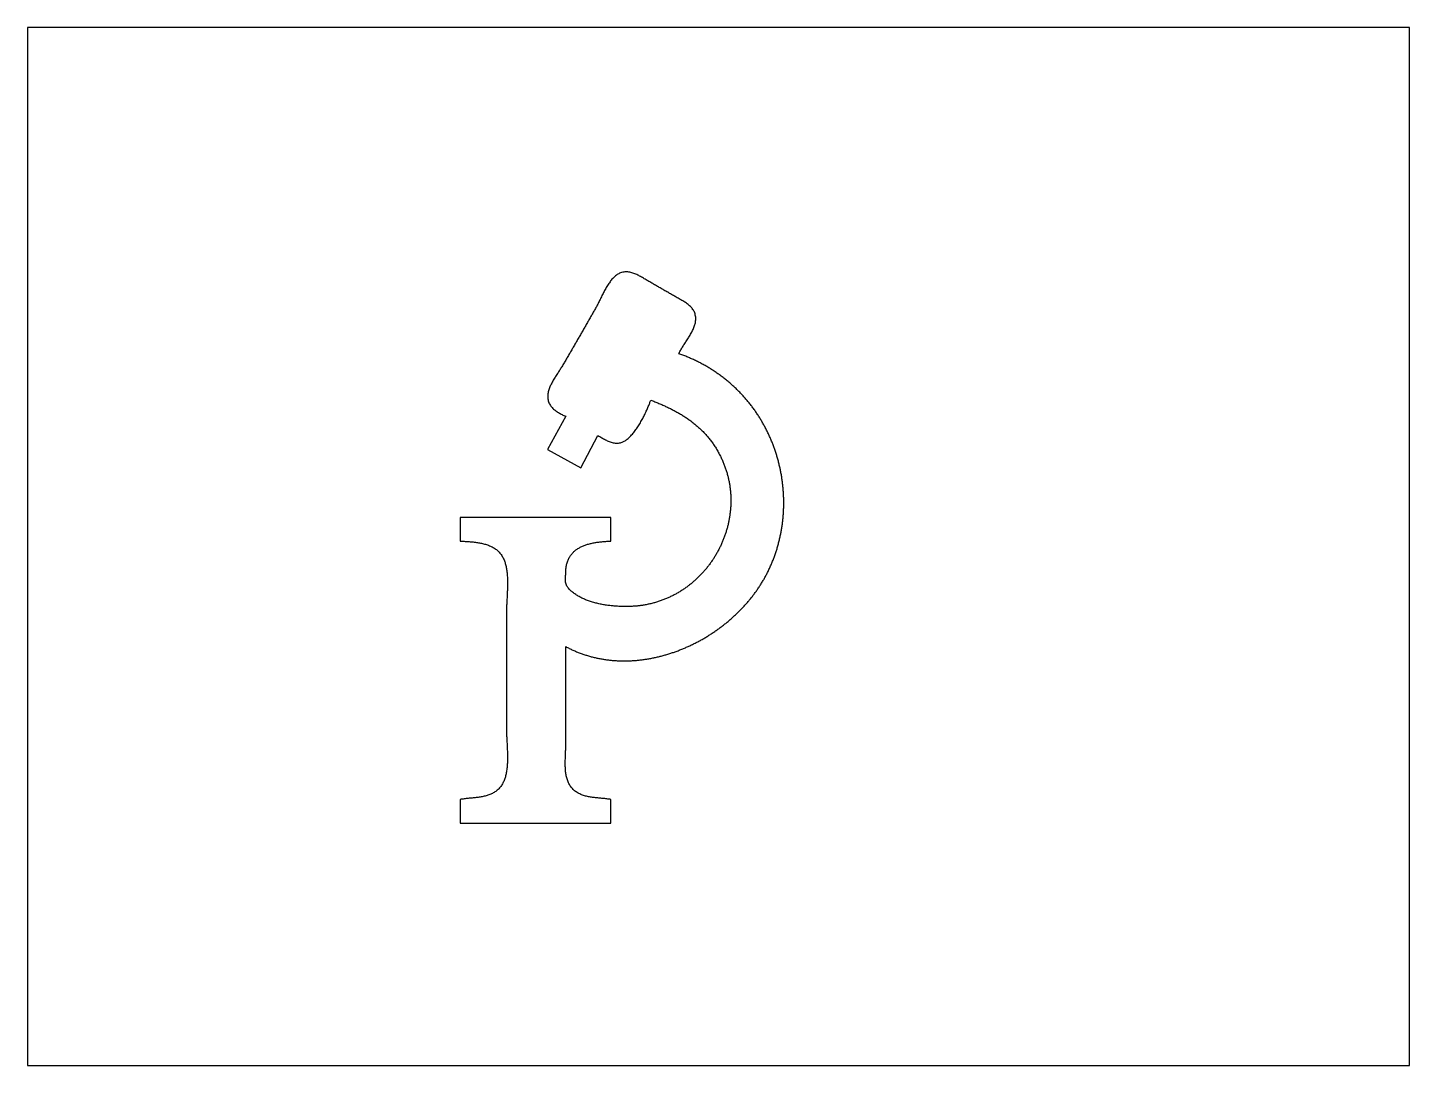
# Model space of a CAD drawing. Extents: x 0 to 1284, y 0 to 964.
import ezdxf

# ---------------------------------------------------------------- set-up
doc = ezdxf.new("R2010")
doc.units = 0
doc.layers.add('C7', color=7, linetype='CONTINUOUS')

msp = doc.modelspace()

# ---------------------------------------------------------------- linework, layer by layer
at = {"layer": 'C7'}
for points in [[(0, 964)], [(0, 964), (0, 0), (1284, 0), (1284, 964), (0, 964)], [(573, 730.7993), (572.1617, 731.2964), (571.3153, 731.7926), (570.4611, 732.2847), (569.5992, 732.7697), (568.7298, 733.2445), (567.8529, 733.7058), (566.9689, 734.1505), (566.0778, 734.5757), (565.1799, 734.978), (564.2752, 735.3545), (563.364, 735.7019), (562.4465, 736.0172), (561.5227, 736.2973), (560.5929, 736.539), (559.6572, 736.7391), (558.7158, 736.8947), (557.7689, 737.0025), (556.8167, 737.0594), (555.8592, 737.0624), (554.8967, 737.0082), (553.9293, 736.8938), (552.9573, 736.7161), (551.9807, 736.4719), (550.9997, 736.1581), (550.0146, 735.7716), (549.2555, 735.417), (548.5106, 735.0128), (547.7796, 734.561), (547.0622, 734.0639), (546.3581, 733.5235), (545.6672, 732.942), (544.9892, 732.3216), (544.3237, 731.6644), (543.6706, 730.9724), (543.0296, 730.248), (542.4004, 729.4931), (541.7828, 728.71), (541.1765, 727.9008), (540.5813, 727.0675), (539.9969, 726.2125), (539.423, 725.3378), (538.8594, 724.4455), (538.3059, 723.5377), (537.7622, 722.6167), (537.2279, 721.6846), (536.703, 720.7435), (536.1871, 719.7955), (535.6799, 718.8428), (535.1812, 717.8876), (534.6908, 716.9319), (534.2083, 715.9779), (533.7336, 715.0278), (533.2664, 714.0836), (532.8064, 713.1476), (532.3534, 712.2218), (531.907, 711.3085), (531.4671, 710.4097), (531.0334, 709.5276), (530.6057, 708.6643), (530.1836, 707.822), (529.767, 707.0028), (529.3555, 706.2089), (528.949, 705.4423), (528.5471, 704.7053), (528.1496, 704), (527.648, 703.126), (527.1466, 702.2519), (526.6454, 701.3777), (526.1442, 700.5034), (525.6432, 699.629), (525.1423, 698.7545), (524.6414, 697.8798), (524.1407, 697.0051), (523.64, 696.1304), (523.1393, 695.2555), (522.6388, 694.3806), (522.1382, 693.5056), (521.6376, 692.6306), (521.1371, 691.7555), (520.6366, 690.8804), (520.136, 690.0053), (519.6355, 689.1302), (519.1349, 688.2551), (518.6342, 687.38), (518.1335, 686.5049), (517.6328, 685.6298), (517.1319, 684.7547), (516.631, 683.8797), (516.13, 683.0047), (515.6289, 682.1297), (515.1276, 681.2549), (514.6262, 680.38), (514.1247, 679.5053), (513.623, 678.6307), (513.1212, 677.7561), (512.6192, 676.8816), (512.1169, 676.0073), (511.6145, 675.1331), (511.1119, 674.2589), (510.6091, 673.385), (510.106, 672.5111), (509.6027, 671.6374), (509.0992, 670.7639), (508.5954, 669.8905), (508.0913, 669.0173), (507.5869, 668.1443), (507.0823, 667.2715), (506.5773, 666.3988), (506.072, 665.5264), (505.5664, 664.6542), (505.0604, 663.7822), (504.5541, 662.9104), (504.0474, 662.0389), (503.5404, 661.1676), (503.033, 660.2966), (502.5251, 659.4258), (502.0169, 658.5553), (501.5083, 657.6851), (500.9992, 656.8152), (500.4897, 655.9455), (499.9797, 655.0762), (499.4693, 654.2072), (498.9584, 653.3385), (498.4471, 652.4701), (497.9352, 651.602), (497.4228, 650.7343), (496.91, 649.867), (496.3966, 649), (495.9408, 648.2426), (495.4648, 647.4722), (494.9709, 646.6893), (494.4614, 645.8946), (493.9387, 645.0886), (493.4049, 644.2719), (492.8625, 643.445), (492.3138, 642.6084), (491.761, 641.7628), (491.2065, 640.9086), (490.6527, 640.0466), (490.1017, 639.1771), (489.5559, 638.3008), (489.0177, 637.4182), (488.4894, 636.53), (487.9732, 635.6366), (487.4715, 634.7386), (486.9866, 633.8366), (486.5208, 632.9312), (486.0764, 632.0228), (485.6558, 631.1121), (485.2612, 630.1996), (484.8949, 629.286), (484.5594, 628.3716), (484.2568, 627.4572), (483.9896, 626.5432), (483.7599, 625.6303), (483.5702, 624.7189), (483.4228, 623.8097), (483.3199, 622.9032), (483.2639, 622)], [(620.6674, 696), (620.465, 697.0427), (620.2089, 698.0345), (619.9011, 698.9777), (619.5439, 699.8749), (619.1394, 700.7288), (618.6898, 701.5418), (618.1973, 702.3166), (617.6639, 703.0556), (617.0919, 703.7614), (616.4833, 704.4367), (615.8405, 705.0839), (615.1655, 705.7056), (614.4605, 706.3044), (613.7277, 706.8827), (612.9692, 707.4433), (612.1872, 707.9886), (611.3838, 708.5212), (610.5612, 709.0436), (609.7216, 709.5584), (608.8671, 710.0682), (608, 710.5756), (607.126, 711.0826), (606.2517, 711.589), (605.3769, 712.0947), (604.5018, 712.5999), (603.6263, 713.1045), (602.7504, 713.6085), (601.8743, 714.1122), (600.998, 714.6154), (600.1214, 715.1183), (599.2446, 715.6209), (598.3676, 716.1232), (597.4905, 716.6253), (596.6133, 717.1273), (595.736, 717.6292), (594.8587, 718.131), (593.9814, 718.6327), (593.104, 719.1346), (592.2268, 719.6365), (591.3496, 720.1385), (590.4725, 720.6408), (589.5955, 721.1432), (588.7187, 721.646), (587.8421, 722.1491), (586.9658, 722.6525), (586.0897, 723.1564), (585.2138, 723.6608), (584.3383, 724.1657), (583.4632, 724.6711), (582.5884, 725.1772), (581.7141, 725.684), (580.8402, 726.1915), (579.9667, 726.6997), (579.0938, 727.2088), (578.2214, 727.7187), (577.3496, 728.2296), (576.4783, 728.7414), (575.6077, 729.2543), (574.7378, 729.7682), (573.8685, 730.2832), (573, 730.7994)], [(501.6033, 444.4675), (501.0755, 445.2583), (500.6594, 446.114), (500.3428, 447.0248), (500.1137, 447.9807), (499.96, 448.9721), (499.8697, 449.989), (499.8307, 451.0217), (499.831, 452.0604), (499.8585, 453.0953), (499.9012, 454.1165), (499.9471, 455.1142), (499.984, 456.0786), (500, 457), (500.0157, 458.1133), (500.059, 459.1986), (500.1294, 460.2563), (500.2265, 461.2865), (500.35, 462.2899), (500.4994, 463.2666), (500.6742, 464.2171), (500.8741, 465.1417), (501.0986, 466.0408), (501.3473, 466.9148), (501.6199, 467.7639), (501.9158, 468.5887), (502.2347, 469.3894), (502.5762, 470.1664), (502.9397, 470.9201), (503.325, 471.6509), (503.7317, 472.359), (504.1591, 473.0449), (504.6071, 473.7089), (505.0751, 474.3515), (505.5627, 474.9729), (506.0696, 475.5735), (506.5953, 476.1537), (507.1393, 476.7138), (507.7013, 477.2543), (508.2808, 477.7754), (508.8775, 478.2776), (509.4909, 478.7612), (510.1205, 479.2266), (510.7661, 479.6741), (511.4271, 480.1041), (512.1032, 480.517), (512.7938, 480.9131), (513.4987, 481.2928), (514.2174, 481.6564), (514.9494, 482.0044), (515.6945, 482.337), (516.452, 482.6547), (517.2217, 482.9578), (518.003, 483.2467), (518.7957, 483.5217), (519.5992, 483.7832), (520.4132, 484.0316), (521.2372, 484.2673), (522.0709, 484.4905), (522.9137, 484.7017), (523.7653, 484.9012), (524.6253, 485.0894), (525.4933, 485.2666), (526.3687, 485.4333), (527.2513, 485.5897), (528.1406, 485.7363), (529.0362, 485.8734), (529.9376, 486.0014), (530.8445, 486.1206), (531.7564, 486.2314), (532.6729, 486.3341), (533.5936, 486.4292), (534.5181, 486.517), (535.446, 486.5979), (536.3768, 486.6721), (537.3101, 486.7402), (538.2455, 486.8024), (539.1826, 486.8591), (540.121, 486.9107), (541.0603, 486.9575), (542, 487), (542, 509), (402, 509), (402, 487), (402.8754, 486.9624), (403.7638, 486.9238), (404.6643, 486.8833), (405.5758, 486.8404), (406.4975, 486.7942), (407.4283, 486.7439), (408.3673, 486.6889), (409.3134, 486.6283), (410.2659, 486.5615), (411.2236, 486.4876), (412.1856, 486.406), (413.151, 486.3159), (414.1188, 486.2165), (415.088, 486.1071), (416.0577, 485.987), (417.0268, 485.8554), (417.9945, 485.7115), (418.9598, 485.5546), (419.9217, 485.384), (420.8791, 485.199), (421.8313, 484.9986), (422.7772, 484.7824), (423.7158, 484.5494), (424.6462, 484.2989), (425.5674, 484.0302), (426.4785, 483.7426), (427.3785, 483.4352), (428.2663, 483.1074), (429.1412, 482.7584), (430.002, 482.3875), (430.8478, 481.9938), (431.6777, 481.5767), (432.4907, 481.1354), (433.2859, 480.6692), (434.0622, 480.1773), (434.8187, 479.659), (435.5544, 479.1135), (436.2684, 478.5401), (436.9598, 477.9381), (437.6274, 477.3066), (438.2705, 476.6449), (438.8879, 475.9524), (439.4789, 475.2282), (440.0423, 474.4716), (440.5772, 473.6819), (441.0827, 472.8582), (441.5578, 472), (441.9563, 471.2089), (442.3316, 470.4006), (442.6841, 469.5757), (443.0146, 468.7348), (443.3236, 467.8786), (443.6117, 467.0076), (443.8796, 466.1226), (444.1279, 465.2241), (444.3572, 464.3128), (444.5682, 463.3893), (444.7613, 462.4542), (444.9373, 461.5083), (445.0968, 460.5521), (445.2404, 459.5862), (445.3687, 458.6113), (445.4823, 457.628), (445.5818, 456.637), (445.6679, 455.6389), (445.7411, 454.6343), (445.8022, 453.6239), (445.8516, 452.6083), (445.8901, 451.5881), (445.9182, 450.5639), (445.9366, 449.5365), (445.9459, 448.5064), (445.9466, 447.4742), (445.9394, 446.4407), (445.925, 445.4063), (445.9039, 444.3719), (445.8768, 443.3379), (445.8442, 442.3051), (445.8069, 441.274), (445.7653, 440.2453), (445.7202, 439.2197), (445.6721, 438.1977), (445.6217, 437.1801), (445.5695, 436.1673), (445.5163, 435.1602), (445.4625, 434.1592), (445.4089, 433.1651), (445.356, 432.1785), (445.3045, 431.2), (445.255, 430.2302), (445.208, 429.2697), (445.1643, 428.3193), (445.1244, 427.3796), (445.0889, 426.4511), (445.0585, 425.5345), (445.0338, 424.6305), (445.0154, 423.7396), (445.0039, 422.8626), (445, 422), (445, 311), (445.004, 310.1686), (445.0157, 309.3207), (445.0344, 308.4567), (445.0594, 307.5776), (445.0902, 306.6839), (445.1261, 305.7764), (445.1664, 304.8559), (445.2105, 303.923), (445.2578, 302.9784), (445.3076, 302.0229), (445.3593, 301.0571), (445.4123, 300.0818), (445.4659, 299.0978), (445.5194, 298.1056), (445.5723, 297.1061), (445.6239, 296.1), (445.6735, 295.0879), (445.7205, 294.0706), (445.7643, 293.0488), (445.8043, 292.0232), (445.8397, 290.9945), (445.87, 289.9635), (445.8946, 288.9308), (445.9127, 287.8972), (445.9237, 286.8634), (445.927, 285.83), (445.922, 284.7979), (445.9081, 283.7678), (445.8845, 282.7402), (445.8506, 281.7161), (445.8058, 280.696), (445.7495, 279.6807), (445.6811, 278.6709), (445.5998, 277.6673), (445.505, 276.6707), (445.3962, 275.6817), (445.2726, 274.7011), (445.1336, 273.7296), (444.9787, 272.7678), (444.8071, 271.8166), (444.6181, 270.8766), (444.4113, 269.9485), (444.1859, 269.0332), (443.9413, 268.1311), (443.6768, 267.2432), (443.3918, 266.3701), (443.0857, 265.5125), (442.7579, 264.6711), (442.4076, 263.8466), (442.0343, 263.0399), (441.6373, 262.2515), (441.2159, 261.4822), (440.7697, 260.7327), (440.2978, 260.0038), (439.7165, 259.1818), (439.1119, 258.4022), (438.4847, 257.6638), (437.8358, 256.9652), (437.1659, 256.3052), (436.4758, 255.6825), (435.7662, 255.0958), (435.0379, 254.544), (434.2917, 254.0256), (433.5283, 253.5395), (432.7486, 253.0844), (431.9533, 252.659), (431.1431, 252.2621), (430.3189, 251.8923), (429.4813, 251.5485), (428.6313, 251.2293), (427.7695, 250.9335), (426.8967, 250.6598), (426.0138, 250.407), (425.1213, 250.1737), (424.2203, 249.9587), (423.3113, 249.7608), (422.3952, 249.5787), (421.4728, 249.4111), (420.5447, 249.2567), (419.6119, 249.1144), (418.675, 248.9827), (417.7349, 248.8605), (416.7923, 248.7464), (415.8479, 248.6393), (414.9026, 248.5378), (413.9571, 248.4406), (413.0122, 248.3466), (412.0686, 248.2545), (411.1272, 248.1629), (410.1887, 248.0706), (409.2539, 247.9764), (408.3235, 247.8789), (407.3983, 247.777), (406.4791, 247.6692), (405.5667, 247.5545), (404.6618, 247.4315), (403.7652, 247.2989), (402.8776, 247.1555), (402, 247), (402, 225), (542, 225), (542, 247), (541.1036, 247.158), (540.1968, 247.3022), (539.2804, 247.4342), (538.3552, 247.5553), (537.4221, 247.6671), (536.4819, 247.7709), (535.5355, 247.8684), (534.5836, 247.9609), (533.6271, 248.0499), (532.6668, 248.1369), (531.7035, 248.2233), (530.7381, 248.3107), (529.7714, 248.4004), (528.8043, 248.494), (527.8375, 248.593), (526.8719, 248.6987), (525.9084, 248.8127), (524.9477, 248.9364), (523.9907, 249.0713), (523.0381, 249.2189), (522.091, 249.3807), (521.15, 249.558), (520.216, 249.7525), (519.2898, 249.9654), (518.3723, 250.1984), (517.4643, 250.4529), (516.5666, 250.7303), (515.68, 251.0322), (514.8054, 251.3599), (513.9436, 251.715), (513.0955, 252.099), (512.2618, 252.5132), (511.4435, 252.9592), (510.6412, 253.4384), (509.8559, 253.9524), (509.0884, 254.5025), (508.3395, 255.0902), (507.6101, 255.7171), (506.9009, 256.3846), (506.2129, 257.0941), (505.5784, 257.8127), (504.9844, 258.5536), (504.4296, 259.3159), (503.9128, 260.0987), (503.4327, 260.9011), (502.9881, 261.722), (502.5777, 262.5606), (502.2002, 263.416), (501.8544, 264.2873), (501.539, 265.1735), (501.2528, 266.0736), (500.9946, 266.9868), (500.7629, 267.9122), (500.5567, 268.8488), (500.3747, 269.7957), (500.2155, 270.7519), (500.078, 271.7167), (499.9608, 272.6889), (499.8628, 273.6677), (499.7826, 274.6522), (499.719, 275.6414), (499.6708, 276.6345), (499.6367, 277.6305), (499.6154, 278.6284), (499.6057, 279.6274), (499.6063, 280.6266), (499.616, 281.6249), (499.6335, 282.6215), (499.6575, 283.6154), (499.6869, 284.6058), (499.7203, 285.5917), (499.7564, 286.5722), (499.7941, 287.5463), (499.8321, 288.5132), (499.8691, 289.4718), (499.9039, 290.4214), (499.9351, 291.3609), (499.9616, 292.2894), (499.9821, 293.206), (499.9953, 294.1099), (500, 295), (500, 389), (500.8252, 388.5649), (501.6527, 388.1375), (502.4823, 387.7178), (503.3139, 387.3058), (504.1477, 386.9014), (504.9834, 386.5046), (505.8211, 386.1154), (506.6608, 385.7338), (507.5025, 385.3597), (508.346, 384.9932), (509.1914, 384.6342), (510.0386, 384.2826), (510.8876, 383.9385), (511.7384, 383.6019), (512.5909, 383.2727), (513.4451, 382.9508), (514.301, 382.6364), (515.1585, 382.3293), (516.0176, 382.0295), (516.8783, 381.737), (517.7405, 381.4518), (518.6043, 381.1738), (519.4695, 380.9031), (520.3361, 380.6396), (521.2042, 380.3834), (522.0736, 380.1342), (522.9444, 379.8923), (523.8164, 379.6574), (524.6898, 379.4297), (525.5644, 379.209), (526.4402, 378.9954), (527.3172, 378.7888), (528.1954, 378.5893), (529.0747, 378.3967), (529.955, 378.2111), (530.8364, 378.0325), (531.7188, 377.8608), (532.6022, 377.696), (533.4866, 377.538), (534.3719, 377.387), (535.258, 377.2427), (536.1451, 377.1053), (537.0329, 376.9747), (537.9216, 376.8508), (538.811, 376.7337), (539.7011, 376.6234), (540.5919, 376.5197), (541.4834, 376.4227), (542.3755, 376.3323), (543.2682, 376.2486), (544.1615, 376.1715), (545.0553, 376.101), (545.9496, 376.0371), (546.8444, 375.9797), (547.7396, 375.9289), (548.6352, 375.8845), (549.5312, 375.8466), (550.4275, 375.8152), (551.3241, 375.7902), (552.221, 375.7717), (553.1181, 375.7595), (554.0155, 375.7537), (554.913, 375.7542), (555.8106, 375.7611), (556.7084, 375.7743), (557.6062, 375.7937), (558.5041, 375.8194), (559.402, 375.8513), (560.2999, 375.8895), (561.1977, 375.9338), (562.0955, 375.9843), (562.9931, 376.041), (563.8906, 376.1038), (564.7879, 376.1727), (565.685, 376.2476), (566.5818, 376.3286), (567.4783, 376.4157), (568.3746, 376.5088), (569.2705, 376.6078), (570.166, 376.7128), (571.0611, 376.8238), (571.9558, 376.9407), (572.85, 377.0635), (573.7436, 377.1922), (574.6368, 377.3267), (575.5294, 377.467), (576.4213, 377.6132), (577.3127, 377.7652), (578.2033, 377.9229), (579.0933, 378.0864), (579.9825, 378.2556), (580.871, 378.4305), (581.7587, 378.6111), (582.6455, 378.7973), (583.5315, 378.9891), (584.4165, 379.1866), (585.3007, 379.3897), (586.1838, 379.5983), (587.066, 379.8125), (587.9472, 380.0322), (588.8273, 380.2574), (589.7063, 380.4881), (590.5842, 380.7242), (591.4609, 380.9658), (592.3365, 381.2127), (593.2108, 381.4651), (594.0839, 381.7228), (594.9557, 381.9859), (595.8261, 382.2543), (596.6952, 382.528), (597.563, 382.807), (598.4293, 383.0912), (599.2942, 383.3807), (600.1575, 383.6753), (601.0194, 383.9752), (601.8797, 384.2802), (602.7385, 384.5904), (603.5956, 384.9057), (604.4511, 385.2261), (605.3049, 385.5515), (606.1571, 385.882), (607.0074, 386.2176), (607.856, 386.5582), (608.7028, 386.9037), (609.5478, 387.2542), (610.3909, 387.6097), (611.2321, 387.9701), (612.0713, 388.3353), (612.9086, 388.7055), (613.7439, 389.0805), (614.5771, 389.4603), (615.4083, 389.845), (616.2374, 390.2344), (617.0644, 390.6286), (617.8892, 391.0275), (618.7118, 391.4312), (619.5321, 391.8395), (620.3503, 392.2526), (621.1661, 392.6703), (621.9796, 393.0926), (622.7907, 393.5195), (623.5995, 393.951), (624.4058, 394.3871), (625.2097, 394.8277), (626.0111, 395.2728), (626.8099, 395.7225), (627.6062, 396.1766), (628.4, 396.6351), (629.1911, 397.0981), (629.9796, 397.5655), (630.7654, 398.0373), (631.5484, 398.5135), (632.3288, 398.994), (633.1063, 399.4788), (633.881, 399.9679), (634.6529, 400.4613), (635.4219, 400.9589), (636.188, 401.4608), (636.9512, 401.9668), (637.7114, 402.4771), (638.4686, 402.9915), (639.2227, 403.5101), (639.9738, 404.0327), (640.7218, 404.5595), (641.4666, 405.0904), (642.2083, 405.6253), (642.9468, 406.1642), (643.682, 406.7071), (644.414, 407.2541), (645.1426, 407.8049), (645.868, 408.3598), (646.5899, 408.9185), (647.3085, 409.4811), (648.0237, 410.0477), (648.7354, 410.618), (649.4436, 411.1922), (650.1482, 411.7702), (650.8493, 412.352), (651.5469, 412.9375), (652.2408, 413.5268), (652.931, 414.1198), (653.6176, 414.7165), (654.3004, 415.3169), (654.9795, 415.9209), (655.6548, 416.5285), (656.3263, 417.1398), (656.9939, 417.7546), (657.6577, 418.373), (658.3175, 418.995), (658.9734, 419.6204), (659.6253, 420.2494), (660.2732, 420.8818), (660.917, 421.5177), (661.5568, 422.157), (662.1925, 422.7997), (662.824, 423.4458), (663.4513, 424.0952), (664.0745, 424.748), (664.6934, 425.4041), (665.308, 426.0635), (665.9183, 426.7262), (666.5243, 427.3921), (667.1259, 428.0612), (667.7231, 428.7336), (668.3159, 429.4091), (668.9042, 430.0878), (669.488, 430.7697), (670.0673, 431.4546), (670.642, 432.1426), (671.2122, 432.8338), (671.7777, 433.5279), (672.3385, 434.2251), (672.8946, 434.9253), (673.446, 435.6285), (673.9927, 436.3346), (674.5345, 437.0437), (675.0716, 437.7557), (675.6038, 438.4706), (676.1311, 439.1883), (676.6534, 439.9089), (677.1708, 440.6323), (677.6833, 441.3586), (678.1907, 442.0876), (678.693, 442.8194), (679.1903, 443.5539), (679.6825, 444.2911), (680.1695, 445.031), (680.6513, 445.7736), (681.1279, 446.5188), (681.5993, 447.2667), (682.0654, 448.0172), (682.5262, 448.7702), (682.9816, 449.5258), (683.4317, 450.2839), (683.8764, 451.0446), (684.3156, 451.8077), (684.7493, 452.5734), (685.1776, 453.3414), (685.6003, 454.1119), (686.0174, 454.8848), (686.4289, 455.6601), (686.8348, 456.4377), (687.235, 457.2177), (687.6296, 458), (688.0523, 458.853), (688.469, 459.7084), (688.8795, 460.5661), (689.2838, 461.4261), (689.682, 462.2883), (690.0741, 463.1527), (690.46, 464.0193), (690.8398, 464.8881), (691.2135, 465.759), (691.5811, 466.6319), (691.9426, 467.5069), (692.298, 468.3839), (692.6472, 469.2629), (692.9904, 470.1438), (693.3275, 471.0266), (693.6585, 471.9113), (693.9834, 472.7978), (694.3023, 473.6862), (694.615, 474.5763), (694.9217, 475.4681), (695.2224, 476.3616), (695.517, 477.2568), (695.8055, 478.1537), (696.088, 479.0521), (696.3645, 479.9521), (696.6349, 480.8536), (696.8993, 481.7567), (697.1577, 482.6611), (697.41, 483.5671), (697.6563, 484.4744), (697.8966, 485.383), (698.131, 486.293), (698.3593, 487.2043), (698.5816, 488.1169), (698.7979, 489.0306), (699.0082, 489.9456), (699.2126, 490.8617), (699.411, 491.779), (699.6034, 492.6973), (699.7898, 493.6167), (699.9703, 494.5371), (700.1448, 495.4585), (700.3134, 496.3808), (700.476, 497.3041), (700.6327, 498.2282), (700.7835, 499.1532), (700.9283, 500.079), (701.0672, 501.0056), (701.2001, 501.9329), (701.3272, 502.8609), (701.4483, 503.7897), (701.5636, 504.719), (701.6729, 505.649), (701.7763, 506.5795), (701.8739, 507.5106), (701.9655, 508.4422), (702.0513, 509.3743), (702.1312, 510.3068), (702.2052, 511.2398), (702.2734, 512.1731), (702.3356, 513.1067), (702.3921, 514.0406), (702.4427, 514.9748), (702.4874, 515.9093), (702.5263, 516.8439), (702.5593, 517.7787), (702.5865, 518.7137), (702.6079, 519.6487), (702.6235, 520.5838), (702.6332, 521.519), (702.6372, 522.4541), (702.6353, 523.3892), (702.6276, 524.3242), (702.6142, 525.2591), (702.5949, 526.1939), (702.5698, 527.1285), (702.539, 528.0629), (702.5024, 528.9971), (702.46, 529.931), (702.4118, 530.8646), (702.3579, 531.7978), (702.2982, 532.7306), (702.2328, 533.6631), (702.1616, 534.5951), (702.0846, 535.5266), (702.002, 536.4576), (701.9136, 537.3881), (701.8194, 538.3179), (701.7196, 539.2472), (701.614, 540.1758), (701.5027, 541.1037), (701.3857, 542.0309), (701.263, 542.9574), (701.1346, 543.883), (701.0005, 544.8079), (700.8607, 545.7318), (700.7152, 546.6549), (700.5641, 547.5771), (700.4072, 548.4983), (700.2447, 549.4186), (700.0766, 550.3378), (699.9027, 551.2559), (699.7232, 552.1729), (699.5381, 553.0889), (699.3473, 554.0036), (699.1509, 554.9172), (698.9489, 555.8295), (698.7412, 556.7406), (698.5279, 557.6503), (698.3089, 558.5588), (698.0844, 559.4658), (697.8542, 560.3715), (697.6185, 561.2757), (697.3771, 562.1785), (697.1301, 563.0798), (696.8776, 563.9795), (696.6195, 564.8777), (696.3557, 565.7742), (696.0864, 566.6691), (695.8116, 567.5624), (695.5312, 568.4539), (695.2452, 569.3437), (694.9536, 570.2317), (694.6565, 571.1179), (694.3539, 572.0023), (694.0457, 572.8848), (693.7319, 573.7653), (693.4127, 574.644), (693.0879, 575.5206), (692.7576, 576.3952), (692.4218, 577.2678), (692.0804, 578.1383), (691.7336, 579.0067), (691.3813, 579.873), (691.0234, 580.737), (690.6601, 581.5989), (690.2913, 582.4584), (689.917, 583.3157), (689.5372, 584.1707), (689.1519, 585.0233), (688.7612, 585.8736), (688.365, 586.7214), (687.9634, 587.5667), (687.5563, 588.4096), (687.1437, 589.2499), (686.7258, 590.0877), (686.3023, 590.9229), (685.8735, 591.7555), (685.4392, 592.5854), (684.9995, 593.4126), (684.5544, 594.237), (684.1038, 595.0587), (683.6479, 595.8777), (683.1865, 596.6937), (682.7198, 597.5069), (682.2476, 598.3173), (681.7701, 599.1246), (681.2872, 599.929), (680.7989, 600.7305), (680.3052, 601.5288), (679.8062, 602.3241), (679.3018, 603.1163), (678.792, 603.9054), (678.2769, 604.6913), (677.7565, 605.474), (677.2307, 606.2534), (676.6995, 607.0296), (676.1631, 607.8024), (675.6212, 608.5719), (675.0741, 609.3381), (674.5217, 610.1008), (673.9639, 610.8601), (673.4008, 611.6159), (672.8324, 612.3681), (672.2588, 613.1169), (671.6798, 613.862), (671.0955, 614.6036), (670.506, 615.3415), (669.9112, 616.0757), (669.3111, 616.8062), (668.7057, 617.5329), (668.095, 618.2559), (667.4791, 618.975), (666.858, 619.6903), (666.2316, 620.4017), (665.5999, 621.1091), (664.9631, 621.8126), (664.3209, 622.5121), (663.6736, 623.2076), (663.021, 623.8991), (662.3632, 624.5864), (661.7002, 625.2696), (661.0319, 625.9487), (660.3585, 626.6236), (659.6799, 627.2942), (658.9961, 627.9606), (658.2861, 628.6429), (657.5706, 629.3212), (656.8496, 629.9955), (656.1232, 630.6657), (655.3915, 631.3317), (654.6544, 631.9935), (653.9121, 632.651), (653.1646, 633.3042), (652.412, 633.9529), (651.6544, 634.5972), (650.8918, 635.2369), (650.1243, 635.872), (649.3519, 636.5024), (648.5747, 637.1281), (647.7928, 637.7491), (647.0062, 638.3651), (646.215, 638.9763), (645.4193, 639.5825), (644.6191, 640.1836), (643.8145, 640.7796), (643.0055, 641.3705), (642.1923, 641.9561), (641.3748, 642.5364), (640.5531, 643.1114), (639.7274, 643.681), (638.8976, 644.245), (638.0639, 644.8036), (637.2262, 645.3565), (636.3847, 645.9037), (635.5395, 646.4453), (634.6904, 646.981), (633.8378, 647.5109), (632.9815, 648.0348), (632.1218, 648.5528), (631.2585, 649.0648), (630.3918, 649.5706), (629.5219, 650.0702), (628.6486, 650.5637), (627.7721, 651.0508), (626.8925, 651.5316), (626.0097, 652.0059), (625.124, 652.4738), (624.2353, 652.9351), (623.3437, 653.3898), (622.4492, 653.8378), (621.552, 654.2792), (620.6521, 654.7137), (619.7495, 655.1413), (618.8443, 655.5621), (617.9366, 655.9758), (617.0265, 656.3825), (616.114, 656.7821), (615.1991, 657.1745), (614.282, 657.5597), (613.3627, 657.9376), (612.4412, 658.3081), (611.5177, 658.6713), (610.5921, 659.0269), (609.6646, 659.375), (608.7352, 659.7154), (607.804, 660.0482), (606.871, 660.3733), (605.9363, 660.6905), (605, 661), (605.3613, 661.7487), (605.7496, 662.5074), (606.1629, 663.2756), (606.5991, 664.0529), (607.0563, 664.8391), (607.5324, 665.6337), (608.0255, 666.4364), (608.5336, 667.2468), (609.0547, 668.0646), (609.5868, 668.8894), (610.1279, 669.721), (610.6761, 670.5588), (611.2292, 671.4026), (611.7854, 672.252), (612.3426, 673.1066), (612.8989, 673.9661), (613.4522, 674.8301), (614.0006, 675.6984), (614.542, 676.5704), (615.0745, 677.4459), (615.5961, 678.3245), (616.1048, 679.2059), (616.5986, 680.0896), (617.0755, 680.9754), (617.5336, 681.8629), (617.9707, 682.7516), (618.385, 683.6414), (618.7744, 684.5318), (619.1369, 685.4224), (619.4706, 686.3129), (619.7735, 687.203), (620.0435, 688.0922), (620.2787, 688.9803), (620.4771, 689.8668), (620.6366, 690.7515), (620.7554, 691.6339), (620.8314, 692.5137), (620.8626, 693.3906), (620.847, 694.2642), (620.7826, 695.1341), (620.6675, 696)], [(483.2638, 622), (483.2598, 620.9775), (483.3195, 619.9866), (483.4404, 619.0266), (483.6202, 618.0968), (483.8562, 617.1969), (484.146, 616.326), (484.4873, 615.4837), (484.8774, 614.6694), (485.314, 613.8826), (485.7945, 613.1225), (486.3166, 612.3886), (486.8777, 611.6804), (487.4753, 610.9973), (488.1071, 610.3386), (488.7705, 609.7039), (489.4631, 609.0924), (490.1824, 608.5037), (490.926, 607.9372), (491.6913, 607.3922), (492.4759, 606.8682), (493.2774, 606.3646), (494.0933, 605.8808), (494.9211, 605.4162), (495.7583, 604.9703), (496.6025, 604.5424), (497.4513, 604.132), (498.3021, 603.7385), (499.1525, 603.3614), (500, 603)], [(551, 578.3942), (551.6953, 578.5781), (552.3913, 578.8119), (553.0874, 579.0937), (553.7833, 579.4221), (554.4786, 579.7953), (555.1728, 580.2118), (555.8655, 580.6699), (556.5565, 581.1679), (557.2451, 581.7044), (557.9311, 582.2776), (558.6141, 582.8859), (559.2936, 583.5277), (559.9692, 584.2014), (560.6405, 584.9053), (561.3072, 585.6378), (561.9688, 586.3973), (562.6249, 587.1822), (563.2751, 587.9908), (563.9191, 588.8216), (564.5563, 589.6728), (565.1865, 590.5429), (565.8091, 591.4302), (566.4239, 592.3331), (567.0303, 593.25), (567.628, 594.1792), (568.2167, 595.1192), (568.7958, 596.0683), (569.3649, 597.0249), (569.9238, 597.9873), (570.4719, 598.954), (571.0089, 599.9233), (571.5344, 600.8935), (572.0479, 601.8631), (572.5491, 602.8304), (573.0376, 603.7938), (573.5128, 604.7517), (573.9746, 605.7025), (574.4224, 606.6444), (574.8558, 607.576), (575.2744, 608.4955), (575.6779, 609.4014), (576.0659, 610.292), (576.4378, 611.1657), (576.7934, 612.0209), (577.1322, 612.8559), (577.4538, 613.6691), (577.7578, 614.4589), (578.0438, 615.2237), (578.3115, 615.9618), (578.5603, 616.6716), (578.7899, 617.3516), (579, 618), (579.9513, 617.6337), (580.8992, 617.2649), (581.8435, 616.8932), (582.7842, 616.5188), (583.7212, 616.1414), (584.6546, 615.761), (585.5842, 615.3775), (586.5101, 614.9907), (587.4321, 614.6007), (588.3503, 614.2072), (589.2645, 613.8102), (590.1748, 613.4096), (591.081, 613.0053), (591.9832, 612.5971), (592.8813, 612.1851), (593.7752, 611.7691), (594.6649, 611.349), (595.5504, 610.9247), (596.4316, 610.4961), (597.3084, 610.0631), (598.1809, 609.6257), (599.0489, 609.1837), (599.9124, 608.737), (600.7714, 608.2855), (601.6258, 607.8292), (602.4757, 607.3679), (603.3208, 606.9015), (604.1612, 606.43), (604.9969, 605.9532), (605.8278, 605.4711), (606.6538, 604.9835), (607.4749, 604.4904), (608.2911, 603.9916), (609.1023, 603.4871), (609.9084, 602.9768), (610.7094, 602.4605), (611.5054, 601.9383), (612.2961, 601.4098), (613.0816, 600.8752), (613.8619, 600.3343), (614.6368, 599.7869), (615.4064, 599.233), (616.1705, 598.6725), (616.9292, 598.1053), (617.6824, 597.5313), (618.43, 596.9504), (619.1721, 596.3625), (619.9085, 595.7676), (620.6392, 595.1654), (621.3642, 594.5559), (622.0834, 593.9391), (622.7967, 593.3148), (623.5042, 592.6829), (624.2057, 592.0433), (624.9013, 591.396), (625.5909, 590.7408), (626.2744, 590.0776), (626.9518, 589.4064), (627.6231, 588.727), (628.2881, 588.0393), (628.9469, 587.3434), (629.5994, 586.6389), (630.2456, 585.9259), (630.8853, 585.2043), (631.5187, 584.474), (632.1455, 583.7348), (632.7659, 582.9867), (633.3796, 582.2295), (633.9867, 581.4633), (634.5872, 580.6878), (635.1809, 579.903), (635.7679, 579.1087), (636.3481, 578.305), (636.9214, 577.4917), (637.4879, 576.6686), (638.0473, 575.8358), (638.5998, 574.993), (639.1453, 574.1403), (639.6836, 573.2775), (640.2149, 572.4045), (640.7389, 571.5212), (641.2557, 570.6275), (641.7653, 569.7233), (642.2675, 568.8086), (642.7624, 567.8832), (643.2499, 566.947), (643.7299, 566), (644.1373, 565.175), (644.5356, 564.3481), (644.9249, 563.5194), (645.3051, 562.6888), (645.6763, 561.8565), (646.0385, 561.0225), (646.3917, 560.1868), (646.736, 559.3495), (647.0714, 558.5107), (647.3979, 557.6703), (647.7155, 556.8285), (648.0243, 555.9852), (648.3243, 555.1406), (648.6155, 554.2947), (648.8979, 553.4476), (649.1716, 552.5992), (649.4367, 551.7497), (649.693, 550.899), (649.9407, 550.0473), (650.1798, 549.1946), (650.4103, 548.3409), (650.6322, 547.4863), (650.8456, 546.6309), (651.0504, 545.7747), (651.2468, 544.9177), (651.4347, 544.0599), (651.6142, 543.2016), (651.7853, 542.3426), (651.948, 541.4831), (652.1023, 540.623), (652.2483, 539.7625), (652.3861, 538.9016), (652.5155, 538.0403), (652.6367, 537.1788), (652.7497, 536.317), (652.8544, 535.4549), (652.9511, 534.5927), (653.0395, 533.7304), (653.1199, 532.8681), (653.1922, 532.0057), (653.2564, 531.1434), (653.3125, 530.2812), (653.3607, 529.4192), (653.4009, 528.5573), (653.4331, 527.6957), (653.4575, 526.8343), (653.4739, 525.9734), (653.4824, 525.1128), (653.4831, 524.2526), (653.476, 523.393), (653.4611, 522.5339), (653.4384, 521.6754), (653.4079, 520.8176), (653.3698, 519.9604), (653.324, 519.104), (653.2705, 518.2484), (653.2094, 517.3936), (653.1406, 516.5398), (653.0643, 515.6869), (652.9805, 514.835), (652.8891, 513.9841), (652.7902, 513.1343), (652.6838, 512.2857), (652.57, 511.4383), (652.4488, 510.5921), (652.3202, 509.7473), (652.1842, 508.9038), (652.0409, 508.0617), (651.8902, 507.221), (651.7323, 506.3818), (651.5671, 505.5442), (651.3947, 504.7082), (651.2151, 503.8738), (651.0283, 503.0412), (650.8343, 502.2103), (650.6332, 501.3812), (650.425, 500.5539), (650.2098, 499.7286), (649.9875, 498.9052), (649.7582, 498.0838), (649.5219, 497.2645), (649.2786, 496.4472), (649.0284, 495.6321), (648.7712, 494.8193), (648.5072, 494.0086), (648.2363, 493.2003), (647.9586, 492.3943), (647.6741, 491.5908), (647.3828, 490.7897), (647.0848, 489.9911), (646.78, 489.195), (646.4685, 488.4016), (646.1504, 487.6108), (645.8256, 486.8227), (645.4942, 486.0374), (645.1562, 485.2548), (644.8116, 484.4752), (644.4605, 483.6984), (644.1029, 482.9246), (643.7388, 482.1538), (643.3682, 481.3861), (642.9912, 480.6214), (642.6078, 479.86), (642.2181, 479.1017), (641.8219, 478.3467), (641.4195, 477.595), (641.0107, 476.8466), (640.5957, 476.1017), (640.1744, 475.3602), (639.7469, 474.6223), (639.3132, 473.8878), (638.8734, 473.157), (638.4274, 472.4299), (637.9753, 471.7065), (637.5171, 470.9868), (637.0528, 470.2709), (636.5826, 469.5589), (636.1063, 468.8508), (635.624, 468.1467), (635.1358, 467.4466), (634.6417, 466.7505), (634.1416, 466.0586), (633.6357, 465.3708), (633.124, 464.6872), (632.6064, 464.0079), (632.083, 463.3329), (631.5539, 462.6622), (631.019, 461.996), (630.4784, 461.3342), (629.9322, 460.677), (629.3802, 460.0243), (628.8227, 459.3762), (628.2595, 458.7328), (627.6908, 458.0941), (627.1165, 457.4602), (626.5367, 456.831), (625.9514, 456.2068), (625.3606, 455.5874), (624.7643, 454.973), (624.1627, 454.3637), (623.5556, 453.7594), (622.9432, 453.1602), (622.3255, 452.5661), (621.7024, 451.9773), (621.0741, 451.3938), (620.4405, 450.8156), (619.8017, 450.2427), (619.1576, 449.6752), (618.5084, 449.1133), (617.854, 448.5568), (617.1946, 448.0059), (616.53, 447.4606), (615.8603, 446.921), (615.1856, 446.3871), (614.5059, 445.859), (613.8212, 445.3367), (613.1315, 444.8202), (612.4369, 444.3097), (611.7373, 443.8051), (611.0329, 443.3066), (610.3237, 442.8141), (609.6096, 442.3278), (608.8907, 441.8476), (608.167, 441.3736), (607.4385, 440.9059), (606.7054, 440.4446), (605.9675, 439.9896), (605.225, 439.541), (604.4778, 439.0989), (603.726, 438.6633), (602.9696, 438.2342), (602.2087, 437.8118), (601.4432, 437.3961), (600.6732, 436.9871), (599.8987, 436.5848), (599.1198, 436.1894), (598.3364, 435.8009), (597.5487, 435.4193), (596.7565, 435.0446), (595.96, 434.677), (595.1592, 434.3164), (594.3541, 433.963), (593.5447, 433.6167), (592.7311, 433.2777), (591.9132, 432.9459), (591.0912, 432.6215), (590.2649, 432.3044), (589.4346, 431.9948), (588.6001, 431.6926), (587.7616, 431.3979), (586.919, 431.1109), (586.0724, 430.8314), (585.2218, 430.5596), (584.3671, 430.2956), (583.5086, 430.0393), (582.6461, 429.7909), (581.7797, 429.5503), (580.9095, 429.3177), (580.0354, 429.093), (579.1575, 428.8763), (578.2758, 428.6678), (577.3903, 428.4673), (576.5011, 428.2751), (575.6082, 428.091), (574.7116, 427.9153), (573.8113, 427.7478), (572.9074, 427.5888), (572, 427.4382), (571.2288, 427.318), (570.4424, 427.2033), (569.6413, 427.0943), (568.826, 426.9911), (567.9969, 426.8938), (567.1545, 426.8025), (566.2993, 426.7173), (565.4317, 426.6384), (564.5523, 426.5659), (563.6614, 426.4999), (562.7596, 426.4405), (561.8473, 426.3878), (560.925, 426.3419), (559.9932, 426.3031), (559.0524, 426.2713), (558.1029, 426.2468), (557.1454, 426.2295), (556.1802, 426.2198), (555.2079, 426.2176), (554.2288, 426.2231), (553.2435, 426.2364), (552.2525, 426.2576), (551.2562, 426.2869), (550.2552, 426.3244), (549.2497, 426.3701), (548.2404, 426.4243), (547.2278, 426.487), (546.2122, 426.5583), (545.1941, 426.6384), (544.1741, 426.7274), (543.1526, 426.8254), (542.13, 426.9325), (541.1069, 427.0489), (540.0837, 427.1746), (539.0609, 427.3099), (538.039, 427.4547), (537.0183, 427.6093), (535.9995, 427.7737), (534.983, 427.948), (533.9692, 428.1325), (532.9586, 428.3272), (531.9517, 428.5321), (530.949, 428.7476), (529.9509, 428.9735), (528.9579, 429.2102), (527.9705, 429.4577), (526.9891, 429.7161), (526.0143, 429.9855), (525.0464, 430.2661), (524.086, 430.558), (523.1336, 430.8613), (522.1895, 431.1761), (521.2544, 431.5025), (520.3286, 431.8407), (519.4126, 432.1908), (518.5069, 432.5529), (517.612, 432.9271), (516.7283, 433.3135), (515.8563, 433.7123), (514.9965, 434.1236), (514.1494, 434.5474), (513.3154, 434.984), (512.495, 435.4334), (511.6887, 435.8958), (510.8969, 436.3713), (510.1201, 436.8599), (509.3589, 437.3619), (508.6135, 437.8773), (507.8847, 438.4062), (507.1727, 438.9489), (506.4781, 439.5053), (505.8013, 440.0756), (505.1429, 440.66), (504.5032, 441.2585), (503.8828, 441.8713), (503.2822, 442.4985), (502.7017, 443.1402), (502.142, 443.7965), (501.6034, 444.4676)], [(500, 603), (483, 572), (514, 555), (530, 585), (530.8633, 584.5327), (531.7248, 584.0539), (532.5855, 583.5675), (533.4462, 583.0775), (534.3078, 582.588), (535.1712, 582.1028), (536.0373, 581.626), (536.9071, 581.1616), (537.7814, 580.7136), (538.6611, 580.2859), (539.5471, 579.8826), (540.4403, 579.5076), (541.3417, 579.165), (542.252, 578.8587), (543.1723, 578.5926), (544.1035, 578.3709), (545.0463, 578.1974), (546.0018, 578.0763), (546.9708, 578.0114), (547.9542, 578.0067), (548.9529, 578.0663), (549.9679, 578.1942), (551, 578.3943)]]:
    msp.add_lwpolyline(points, dxfattribs=at)

doc.saveas('drawing.dxf')
